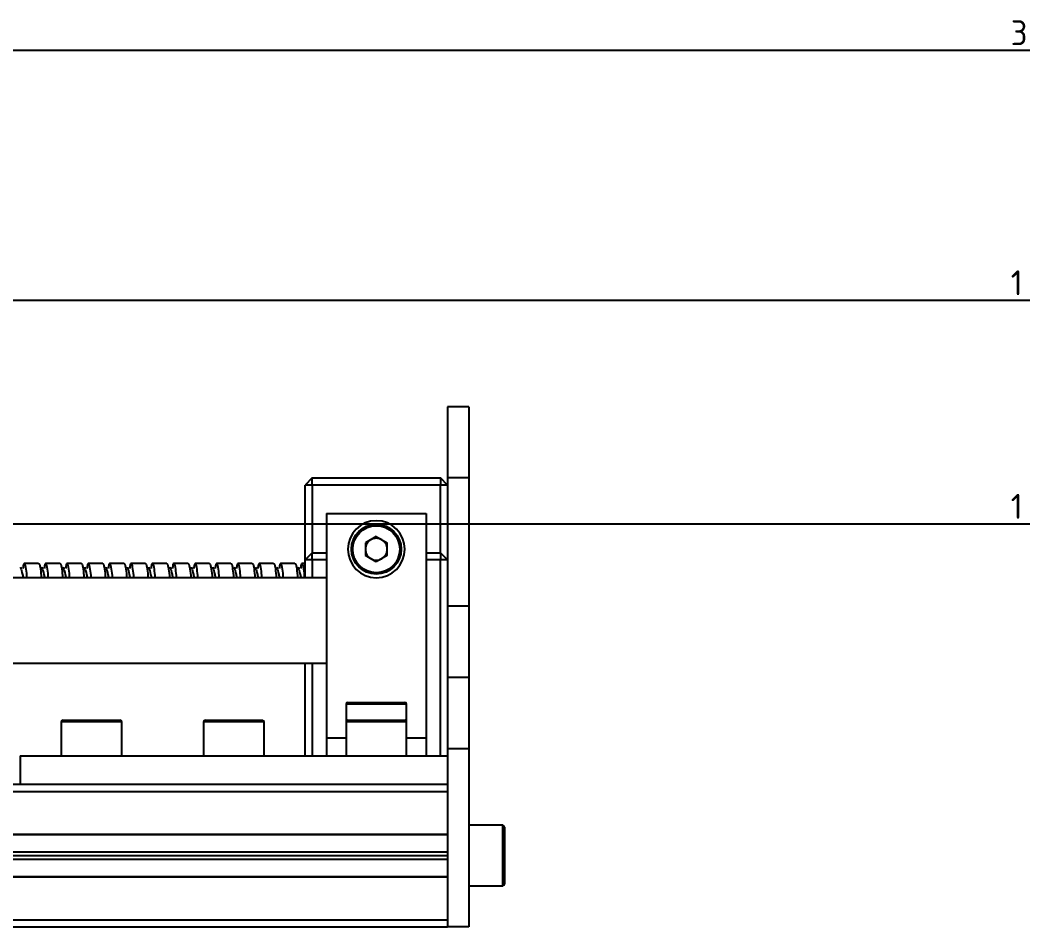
# Model space of a CAD drawing. Header units: millimetres. Extents: x -190 to 12889, y -227 to 3957.
# Drawn here: x 12056.1 to 12197.9, y 1142.4 to 1269.7 of the extents above; entities that cross this region are included whole.
import ezdxf
from ezdxf import colors
from ezdxf.entities.mleader import LeaderData, LeaderLine
from ezdxf.math import Vec2, Vec3

# ---------------------------------------------------------------- set-up
doc = ezdxf.new("R2010")
doc.units = ezdxf.units.MM
doc.header["$LTSCALE"] = 0.7
doc.layers.get('0').update_dxf_attribs({"color": 255})
doc.layers.add('DIM', color=94, linetype='Continuous', lineweight=25)
doc.styles.add('TCVN7824', font='tcvn+7284-2003r.ttf', dxfattribs={"height": 3.5})

# ---------------------------------------------------------------- blocks, each defined once
blk = doc.blocks.new('_Dot')
at = {"color": 0, "linetype": 'ByBlock', "lineweight": -2}
blk.add_line((-0.5, 0), (-1, 0), dxfattribs=at)
at = {"color": 0, "linetype": 'ByBlock', "const_width": 0.5}
blk.add_lwpolyline([(-0.25, 0, 1), (0.25, 0, 1)], format="xyb", close=True, dxfattribs=at)

msp = doc.modelspace()

# ---------------------------------------------------------------- linework, layer by layer
at = {"color": 7, "linetype": 'Continuous', "lineweight": 25}
for p, q in [((12119.0946, 1215.4288), (12116.0946, 1215.4288)), ((12116.0946, 1215.4288), (12116.0946, 1205.4288)), ((12119.0946, 1215.4288), (12119.0946, 1205.4288)), ((12097.0946, 1205.4288), (12096.0946, 1204.4288)), ((12097.0946, 1204.4288), (12097.0946, 1205.4288)), ((12097.0946, 1205.4288), (12115.0946, 1205.4288)), ((12115.0946, 1205.4288), (12115.0946, 1204.4288)), ((12116.0946, 1204.4288), (12115.0946, 1205.4288)), ((12119.0946, 1205.4288), (12116.0946, 1205.4288)), ((12116.0946, 1205.4288), (12116.0946, 1187.4288)), ((12119.0946, 1205.4288), (12119.0946, 1187.4288)), ((12097.0946, 1204.4288), (12096.0946, 1204.4288)), ((12096.0946, 1193.9288), (12096.0946, 1204.4288)), ((12115.0946, 1204.4288), (12097.0946, 1204.4288)), ((12097.0946, 1204.4288), (12097.0946, 1194.9288)), ((12115.0946, 1194.9288), (12115.0946, 1204.4288)), ((12116.0946, 1204.4288), (12115.0946, 1204.4288)), ((12099.0946, 1200.4288), (12113.0946, 1200.4288)), ((12099.0946, 1200.4288), (12099.0946, 1168.9288)), ((12113.0946, 1200.4288), (12113.0946, 1168.9288)), ((12106.0946, 1197.2019), (12104.5591, 1196.3153)), ((12106.0946, 1197.2019), (12107.6301, 1196.3153)), ((12104.5591, 1196.3153), (12104.5591, 1194.5423)), ((12107.6301, 1194.5423), (12107.6301, 1196.3153)), ((12097.0946, 1194.9288), (12096.0946, 1193.9288)), ((12097.0946, 1193.9288), (12097.0946, 1194.9288)), ((12097.0946, 1194.9288), (12099.0946, 1194.9288)), ((12106.0946, 1193.6558), (12104.5591, 1194.5423)), ((12107.6301, 1194.5423), (12106.0946, 1193.6558)), ((12113.0946, 1194.9288), (12115.0946, 1194.9288)), ((12115.0946, 1194.9288), (12115.0946, 1193.9288)), ((12116.0946, 1193.9288), (12115.0946, 1194.9288)), ((12056.1725, 1192.8273), (12056.1337, 1192.9276)), ((12058.6695, 1193.4288), (12056.6695, 1193.4288)), ((12059.1725, 1192.8273), (12059.1337, 1192.9276)), ((12061.6695, 1193.4288), (12059.6695, 1193.4288)), ((12062.1725, 1192.8273), (12062.1337, 1192.9276)), ((12064.6695, 1193.4288), (12062.6695, 1193.4288)), ((12065.1725, 1192.8273), (12065.1337, 1192.9276)), ((12067.6695, 1193.4288), (12065.6695, 1193.4288)), ((12068.1725, 1192.8273), (12068.1337, 1192.9276)), ((12070.6695, 1193.4288), (12068.6695, 1193.4288)), ((12071.1725, 1192.8273), (12071.1337, 1192.9276)), ((12073.6695, 1193.4288), (12071.6695, 1193.4288)), ((12074.1725, 1192.8273), (12074.1337, 1192.9276)), ((12076.6695, 1193.4288), (12074.6695, 1193.4288)), ((12077.1725, 1192.8273), (12077.1337, 1192.9276)), ((12079.6695, 1193.4288), (12077.6695, 1193.4288)), ((12080.1725, 1192.8273), (12080.1337, 1192.9276)), ((12082.6695, 1193.4288), (12080.6695, 1193.4288)), ((12083.1725, 1192.8273), (12083.1337, 1192.9276)), ((12085.6695, 1193.4288), (12083.6695, 1193.4288)), ((12086.1725, 1192.8273), (12086.1337, 1192.9276)), ((12088.6695, 1193.4288), (12086.6695, 1193.4288)), ((12089.1725, 1192.8273), (12089.1337, 1192.9276)), ((12091.6695, 1193.4288), (12089.6695, 1193.4288)), ((12092.1725, 1192.8273), (12092.1337, 1192.9276)), ((12094.6695, 1193.4288), (12092.6695, 1193.4288)), ((12095.1725, 1192.8273), (12095.1337, 1192.9276)), ((12096.0946, 1193.4288), (12095.6695, 1193.4288)), ((12097.0946, 1193.9288), (12096.0946, 1193.9288)), ((12096.0946, 1191.4288), (12096.0946, 1193.9288)), ((12099.0946, 1193.9288), (12097.0946, 1193.9288)), ((12097.0946, 1193.9288), (12097.0946, 1191.4288)), ((12115.0946, 1193.9288), (12113.0946, 1193.9288)), ((12115.0946, 1166.4288), (12115.0946, 1193.9288)), ((12116.0946, 1193.9288), (12115.0946, 1193.9288)), ((12099.0946, 1191.4288), (11946.0946, 1191.4288)), ((12119.0946, 1187.4288), (12116.0946, 1187.4288)), ((12116.0946, 1187.4288), (12116.0946, 1177.4288)), ((12119.0946, 1187.4288), (12119.0946, 1177.4288)), ((11946.0946, 1179.4288), (12099.0946, 1179.4288)), ((12096.0946, 1166.4288), (12096.0946, 1179.4288)), ((12097.0946, 1179.4288), (12097.0946, 1166.4288)), ((12119.0946, 1177.4288), (12116.0946, 1177.4288)), ((12116.0946, 1177.4288), (12116.0946, 1167.4288)), ((12119.0946, 1177.4288), (12119.0946, 1167.4288)), ((12101.8446, 1173.6788), (12101.8446, 1171.1788)), ((12102.0946, 1173.9288), (12110.0946, 1173.9288)), ((12110.3446, 1171.1788), (12110.3446, 1173.6788)), ((12062.0946, 1171.4288), (12070.0946, 1171.4288)), ((12082.0946, 1171.4288), (12090.0946, 1171.4288)), ((12102.0946, 1171.4288), (12110.0946, 1171.4288)), ((12061.8446, 1171.1788), (12061.8446, 1166.4288)), ((12070.3446, 1166.4288), (12070.3446, 1171.1788)), ((12081.8446, 1171.1788), (12081.8446, 1166.4288)), ((12090.3446, 1166.4288), (12090.3446, 1171.1788)), ((12101.8446, 1171.1788), (12101.8446, 1166.4288)), ((12110.3446, 1166.4288), (12110.3446, 1171.1788)), ((12099.0946, 1168.9288), (12099.0946, 1166.4288)), ((12099.0946, 1168.9288), (12101.8446, 1168.9288)), ((12110.3446, 1168.9288), (12113.0946, 1168.9288)), ((12113.0946, 1168.9288), (12113.0946, 1166.4288)), ((12119.0946, 1167.4288), (12116.0946, 1167.4288)), ((12116.0946, 1167.4288), (12116.0946, 1166.4288)), ((12119.0946, 1167.4288), (12119.0946, 1142.4288)), ((12056.0946, 1166.4288), (12116.0946, 1166.4288)), ((12056.0946, 1166.4288), (12056.0946, 1162.4288)), ((12116.0946, 1166.4288), (12116.0946, 1162.4288)), ((11946.0946, 1162.4288), (12056.0946, 1162.4288)), ((12056.0946, 1162.4288), (12116.0946, 1162.4288)), ((12116.0946, 1162.4288), (12116.0946, 1162.2948)), ((12116.0946, 1162.2948), (12116.0946, 1161.4288)), ((12116.0946, 1161.4288), (12116.0946, 1155.4288)), ((12123.8446, 1156.6788), (12119.0946, 1156.6788)), ((12124.0946, 1156.4288), (12124.0946, 1148.4288)), ((11946.0946, 1155.4288), (12116.0946, 1155.4288)), ((11946.0946, 1155.3681), (12116.0946, 1155.3681)), ((12116.0946, 1155.4288), (12116.0946, 1149.4288)), ((11946.0946, 1152.9484), (12116.0946, 1152.9484)), ((11946.0946, 1152.4288), (12116.0946, 1152.4288)), ((11946.0946, 1151.9092), (12116.0946, 1151.9092)), ((11946.0946, 1149.4895), (12116.0946, 1149.4895)), ((11946.0946, 1149.4288), (12116.0946, 1149.4288)), ((12116.0946, 1149.4288), (12116.0946, 1143.4288)), ((12119.0946, 1148.1788), (12123.8446, 1148.1788)), ((12116.0946, 1143.4288), (12116.0946, 1142.5628)), ((11946.0946, 1142.4288), (12116.0946, 1142.4288)), ((12116.0946, 1142.5628), (12116.0946, 1142.4288)), ((12119.0946, 1142.4288), (12116.0946, 1142.4288))]:
    msp.add_line(p, q, dxfattribs=at)
at = {"color": 8, "linetype": 'Continuous', "lineweight": 25}
for p, q in [((12110.3446, 1173.6788), (12101.8446, 1173.6788)), ((12070.3446, 1171.1788), (12061.8446, 1171.1788)), ((12090.3446, 1171.1788), (12081.8446, 1171.1788)), ((12110.3446, 1171.1788), (12101.8446, 1171.1788)), ((11946.0946, 1161.4288), (12116.0946, 1161.4288)), ((12123.8446, 1148.1788), (12123.8446, 1156.6788)), ((11946.0946, 1143.4288), (12116.0946, 1143.4288))]:
    msp.add_line(p, q, dxfattribs=at)
at = {"color": 7, "linetype": 'Continuous', "lineweight": 25}
for radius in [3.5, 3.3]:
    msp.add_circle((12106.0946, 1195.4288), radius, dxfattribs=at)
for centre, radius, start, end in [((12106.0946, 1195.4288), 4, 0, 180), ((12106.0946, 1195.4288), 1.5355, 60, 120), ((12106.0946, 1195.4288), 4, 180, 0), ((12106.0946, 1195.4288), 1.5355, 120, 180), ((12106.0946, 1195.4288), 1.5355, 180, 240), ((12106.0946, 1195.4288), 1.5355, 0, 60), ((12106.0946, 1195.4288), 1.5355, 300, 0), ((12106.0946, 1195.4288), 1.5355, 240, 300), ((12102.0946, 1173.6788), 0.25, 90, 180), ((12110.0946, 1173.6788), 0.25, 0, 90), ((12062.0946, 1171.1788), 0.25, 90, 180), ((12070.0946, 1171.1788), 0.25, 0, 90), ((12082.0946, 1171.1788), 0.25, 90, 180), ((12090.0946, 1171.1788), 0.25, 0, 90), ((12102.0946, 1171.1788), 0.25, 90, 180), ((12110.0946, 1171.1788), 0.25, 0, 90), ((12123.8446, 1156.4288), 0.25, 0, 90), ((12123.8446, 1148.4288), 0.25, 270, 0)]:
    msp.add_arc(centre, radius, start, end, dxfattribs=at)
for points, knots in [([(12056.145, 1192.8849), (12056.151, 1192.8612), (12056.1677, 1192.7962), (12056.3279, 1192.2014), (12056.4674, 1191.5773), (12056.5006, 1191.4288)], [0, 0, 0, 0, 0.30395075, 0.83443922, 1, 1, 1, 1]), ([(12057.0622, 1191.4288), (12057.0144, 1191.864), (12056.9052, 1192.8585), (12056.7391, 1193.4925), (12056.569, 1193.4882), (12056.482, 1192.9179), (12056.4548, 1192.7392)], [0, 0, 0, 0, 0.23771961, 0.54330696, 0.85698063, 1, 1, 1, 1]), ([(12058.6695, 1193.322), (12058.6919, 1193.3507), (12058.7792, 1193.4624), (12058.9052, 1192.8265), (12059.0144, 1191.8542), (12059.0622, 1191.4288)], [0, 0, 0, 0, 0.16279149, 0.63368611, 1, 1, 1, 1]), ([(12059.145, 1192.8849), (12059.151, 1192.8612), (12059.1677, 1192.7962), (12059.3279, 1192.2014), (12059.4674, 1191.5773), (12059.5006, 1191.4288)], [0, 0, 0, 0, 0.30395075, 0.83443922, 1, 1, 1, 1]), ([(12060.0622, 1191.4288), (12060.0144, 1191.8639), (12059.9052, 1192.8583), (12059.7391, 1193.4938), (12059.5674, 1193.4842), (12059.4789, 1192.9019), (12059.4502, 1192.7128)], [0, 0, 0, 0, 0.23586153, 0.53906033, 0.85028224, 1, 1, 1, 1]), ([(12061.6695, 1193.322), (12061.6919, 1193.3507), (12061.7792, 1193.4624), (12061.9052, 1192.8265), (12062.0144, 1191.8542), (12062.0622, 1191.4288)], [0, 0, 0, 0, 0.16279149, 0.63368611, 1, 1, 1, 1]), ([(12062.145, 1192.8849), (12062.151, 1192.8612), (12062.1677, 1192.7962), (12062.3279, 1192.2014), (12062.4674, 1191.5773), (12062.5006, 1191.4288)], [0, 0, 0, 0, 0.303950753, 0.834439217, 1, 1, 1, 1]), ([(12063.0622, 1191.4288), (12063.0144, 1191.864), (12062.9052, 1192.8585), (12062.7391, 1193.4925), (12062.569, 1193.4882), (12062.482, 1192.9179), (12062.4548, 1192.7392)], [0, 0, 0, 0, 0.23771961, 0.54330696, 0.85698063, 1, 1, 1, 1]), ([(12064.6695, 1193.322), (12064.6919, 1193.3507), (12064.7792, 1193.4624), (12064.9052, 1192.8265), (12065.0144, 1191.8542), (12065.0622, 1191.4288)], [0, 0, 0, 0, 0.16279149, 0.63368611, 1, 1, 1, 1]), ([(12065.145, 1192.8849), (12065.151, 1192.8612), (12065.1677, 1192.7962), (12065.3279, 1192.2014), (12065.4674, 1191.5773), (12065.5006, 1191.4288)], [0, 0, 0, 0, 0.30395075, 0.83443922, 1, 1, 1, 1]), ([(12066.0622, 1191.4288), (12066.0144, 1191.864), (12065.9052, 1192.8585), (12065.7391, 1193.4925), (12065.569, 1193.4882), (12065.482, 1192.9179), (12065.4548, 1192.7392)], [0, 0, 0, 0, 0.23771961, 0.54330696, 0.85698063, 1, 1, 1, 1]), ([(12067.6695, 1193.322), (12067.6919, 1193.3507), (12067.7792, 1193.4624), (12067.9052, 1192.8265), (12068.0144, 1191.8542), (12068.0622, 1191.4288)], [0, 0, 0, 0, 0.16279149, 0.63368611, 1, 1, 1, 1]), ([(12068.145, 1192.8849), (12068.151, 1192.8612), (12068.1677, 1192.7962), (12068.3279, 1192.2014), (12068.4674, 1191.5773), (12068.5006, 1191.4288)], [0, 0, 0, 0, 0.30395075, 0.83443922, 1, 1, 1, 1]), ([(12069.0622, 1191.4288), (12069.0144, 1191.864), (12068.9052, 1192.8585), (12068.7391, 1193.4925), (12068.569, 1193.4882), (12068.482, 1192.9179), (12068.4548, 1192.7392)], [0, 0, 0, 0, 0.237719613, 0.543306957, 0.856980627, 1, 1, 1, 1]), ([(12070.6695, 1193.322), (12070.6919, 1193.3507), (12070.7792, 1193.4624), (12070.9052, 1192.8265), (12071.0144, 1191.8542), (12071.0622, 1191.4288)], [0, 0, 0, 0, 0.16279149, 0.63368611, 1, 1, 1, 1]), ([(12071.145, 1192.8849), (12071.151, 1192.8612), (12071.1677, 1192.7962), (12071.3279, 1192.2014), (12071.4674, 1191.5773), (12071.5006, 1191.4288)], [0, 0, 0, 0, 0.303950753, 0.834439217, 1, 1, 1, 1]), ([(12072.0622, 1191.4288), (12072.0144, 1191.864), (12071.9052, 1192.8585), (12071.7391, 1193.4925), (12071.569, 1193.4882), (12071.482, 1192.9179), (12071.4548, 1192.7392)], [0, 0, 0, 0, 0.23771961, 0.54330696, 0.85698063, 1, 1, 1, 1]), ([(12073.6695, 1193.322), (12073.6919, 1193.3507), (12073.7792, 1193.4624), (12073.9052, 1192.8265), (12074.0144, 1191.8542), (12074.0622, 1191.4288)], [0, 0, 0, 0, 0.16279149, 0.63368611, 1, 1, 1, 1]), ([(12074.145, 1192.8849), (12074.151, 1192.8612), (12074.1677, 1192.7962), (12074.3279, 1192.2014), (12074.4674, 1191.5773), (12074.5006, 1191.4288)], [0, 0, 0, 0, 0.303950753, 0.834439217, 1, 1, 1, 1]), ([(12075.0622, 1191.4288), (12075.0144, 1191.864), (12074.9052, 1192.8585), (12074.7391, 1193.4925), (12074.569, 1193.4882), (12074.482, 1192.9179), (12074.4548, 1192.7392)], [0, 0, 0, 0, 0.237719613, 0.543306957, 0.856980627, 1, 1, 1, 1]), ([(12076.6695, 1193.322), (12076.6919, 1193.3507), (12076.7792, 1193.4624), (12076.9052, 1192.8265), (12077.0144, 1191.8542), (12077.0622, 1191.4288)], [0, 0, 0, 0, 0.16279149, 0.63368611, 1, 1, 1, 1]), ([(12077.145, 1192.8849), (12077.151, 1192.8612), (12077.1677, 1192.7962), (12077.3279, 1192.2014), (12077.4674, 1191.5773), (12077.5006, 1191.4288)], [0, 0, 0, 0, 0.30395075, 0.83443922, 1, 1, 1, 1]), ([(12078.0622, 1191.4288), (12078.0144, 1191.864), (12077.9052, 1192.8585), (12077.7391, 1193.4925), (12077.569, 1193.4882), (12077.482, 1192.9179), (12077.4548, 1192.7392)], [0, 0, 0, 0, 0.23771961, 0.54330696, 0.85698063, 1, 1, 1, 1]), ([(12079.6695, 1193.322), (12079.6919, 1193.3507), (12079.7792, 1193.4624), (12079.9052, 1192.8265), (12080.0144, 1191.8542), (12080.0622, 1191.4288)], [0, 0, 0, 0, 0.16279149, 0.63368611, 1, 1, 1, 1]), ([(12080.145, 1192.8849), (12080.151, 1192.8612), (12080.1677, 1192.7962), (12080.3279, 1192.2014), (12080.4674, 1191.5773), (12080.5006, 1191.4288)], [0, 0, 0, 0, 0.30395075, 0.83443922, 1, 1, 1, 1]), ([(12081.0622, 1191.4288), (12081.0144, 1191.864), (12080.9052, 1192.8585), (12080.7391, 1193.4925), (12080.569, 1193.4882), (12080.482, 1192.9179), (12080.4548, 1192.7392)], [0, 0, 0, 0, 0.23771961, 0.54330696, 0.85698063, 1, 1, 1, 1]), ([(12082.6695, 1193.322), (12082.6919, 1193.3507), (12082.7792, 1193.4624), (12082.9052, 1192.8265), (12083.0144, 1191.8542), (12083.0622, 1191.4288)], [0, 0, 0, 0, 0.16279149, 0.63368611, 1, 1, 1, 1]), ([(12083.145, 1192.8849), (12083.151, 1192.8612), (12083.1677, 1192.7962), (12083.3279, 1192.2014), (12083.4674, 1191.5773), (12083.5006, 1191.4288)], [0, 0, 0, 0, 0.30395075, 0.83443922, 1, 1, 1, 1]), ([(12084.0622, 1191.4288), (12084.0144, 1191.864), (12083.9052, 1192.8585), (12083.7391, 1193.4925), (12083.569, 1193.4882), (12083.482, 1192.9179), (12083.4548, 1192.7392)], [0, 0, 0, 0, 0.23771961, 0.54330696, 0.85698063, 1, 1, 1, 1]), ([(12085.6695, 1193.322), (12085.6919, 1193.3507), (12085.7792, 1193.4624), (12085.9052, 1192.8265), (12086.0144, 1191.8542), (12086.0622, 1191.4288)], [0, 0, 0, 0, 0.16279149, 0.63368611, 1, 1, 1, 1]), ([(12086.145, 1192.8849), (12086.151, 1192.8612), (12086.1677, 1192.7962), (12086.3279, 1192.2014), (12086.4674, 1191.5773), (12086.5006, 1191.4288)], [0, 0, 0, 0, 0.30395075, 0.83443922, 1, 1, 1, 1]), ([(12087.0622, 1191.4288), (12087.0144, 1191.864), (12086.9052, 1192.8585), (12086.7391, 1193.4925), (12086.569, 1193.4882), (12086.482, 1192.9179), (12086.4548, 1192.7392)], [0, 0, 0, 0, 0.237719613, 0.543306957, 0.856980627, 1, 1, 1, 1]), ([(12088.6695, 1193.322), (12088.6919, 1193.3507), (12088.7792, 1193.4624), (12088.9052, 1192.8265), (12089.0144, 1191.8542), (12089.0622, 1191.4288)], [0, 0, 0, 0, 0.16279149, 0.63368611, 1, 1, 1, 1]), ([(12089.145, 1192.8849), (12089.151, 1192.8612), (12089.1677, 1192.7962), (12089.3279, 1192.2014), (12089.4674, 1191.5773), (12089.5006, 1191.4288)], [0, 0, 0, 0, 0.30395075, 0.83443922, 1, 1, 1, 1]), ([(12090.0622, 1191.4288), (12090.0144, 1191.864), (12089.9052, 1192.8585), (12089.7391, 1193.4925), (12089.569, 1193.4882), (12089.482, 1192.9179), (12089.4548, 1192.7392)], [0, 0, 0, 0, 0.23771961, 0.54330696, 0.85698063, 1, 1, 1, 1]), ([(12091.6695, 1193.322), (12091.6919, 1193.3507), (12091.7792, 1193.4624), (12091.9052, 1192.8265), (12092.0144, 1191.8542), (12092.0622, 1191.4288)], [0, 0, 0, 0, 0.16279149, 0.63368611, 1, 1, 1, 1]), ([(12092.145, 1192.8849), (12092.151, 1192.8612), (12092.1677, 1192.7962), (12092.3279, 1192.2014), (12092.4674, 1191.5773), (12092.5006, 1191.4288)], [0, 0, 0, 0, 0.303950753, 0.834439217, 1, 1, 1, 1]), ([(12093.0622, 1191.4288), (12093.0144, 1191.864), (12092.9052, 1192.8585), (12092.7391, 1193.4925), (12092.569, 1193.4882), (12092.482, 1192.9179), (12092.4548, 1192.7392)], [0, 0, 0, 0, 0.23771961, 0.54330696, 0.85698063, 1, 1, 1, 1]), ([(12094.6695, 1193.322), (12094.6919, 1193.3507), (12094.7792, 1193.4624), (12094.9052, 1192.8265), (12095.0144, 1191.8542), (12095.0622, 1191.4288)], [0, 0, 0, 0, 0.16279149, 0.63368611, 1, 1, 1, 1]), ([(12095.145, 1192.8849), (12095.151, 1192.8612), (12095.1677, 1192.7962), (12095.3279, 1192.2014), (12095.4674, 1191.5773), (12095.5006, 1191.4288)], [0, 0, 0, 0, 0.30395075, 0.83443922, 1, 1, 1, 1]), ([(12096.0622, 1191.4288), (12096.0144, 1191.864), (12095.9052, 1192.8585), (12095.7391, 1193.4925), (12095.569, 1193.4882), (12095.482, 1192.9179), (12095.4548, 1192.7392)], [0, 0, 0, 0, 0.237719613, 0.543306957, 0.856980627, 1, 1, 1, 1])]:
    msp.add_open_spline(points, degree=3, knots=knots, dxfattribs=at)

# ---------------------------------------------------------------- leaders
at = {"layer": 'DIM', "ltscale": 0.2}
ml = msp.add_multileader_mtext('Standard', dxfattribs=at)
ml.set_content('3', color=256, style='TCVN7824')
ml.set_leader_properties(color=256)
ml.set_arrow_properties(name='DOT')
ml.build(insert=Vec2(0, 0))
ml.multileader.update_dxf_attribs({"text_left_attachment_type": 6, "text_right_attachment_type": 6, "dogleg_length": 0.36, "arrow_head_size": 5})
ctx = ml.context
ctx.base_point, ctx.char_height, ctx.arrow_head_size, ctx.plane_origin = Vec3(12193.202, 1265.4671), 3.5, 5, Vec3(11978.9201, 1265.4671)
ctx.left_attachment, ctx.right_attachment = 6, 6
notes = []
notes.append((ctx, [(0, (1, 1, 0), (12192.842, 1265.4671), (1, 0), 0.36, [(0, [(11978.9201, 1265.4671)], 0, [])])]))
ctx.mtext.insert, ctx.mtext.flow_direction = Vec3(12195.202, 1269.6671), 5
ml = msp.add_multileader_mtext('Standard', dxfattribs=at)
ml.set_content('1', color=256, style='TCVN7824')
ml.set_leader_properties(color=256)
ml.set_arrow_properties(name='DOT')
ml.build(insert=Vec2(0, 0))
ml.multileader.update_dxf_attribs({"text_left_attachment_type": 6, "text_right_attachment_type": 6, "dogleg_length": 0.36, "arrow_head_size": 5})
ctx = ml.context
ctx.base_point, ctx.char_height, ctx.arrow_head_size, ctx.plane_origin = Vec3(12193.202, 1230.3704), 3.5, 5, Vec3(12005.5443, 1230.3704)
ctx.left_attachment, ctx.right_attachment = 6, 6
notes.append((ctx, [(0, (1, 1, 0), (12192.842, 1230.3704), (1, 0), 0.36, [(0, [(12005.5443, 1230.3704)], 0, [])])]))
ctx.mtext.insert, ctx.mtext.flow_direction = Vec3(12195.202, 1234.5704), 5
ml = msp.add_multileader_mtext('Standard', dxfattribs=at)
ml.set_content('1', color=256, style='TCVN7824')
ml.set_leader_properties(color=256)
ml.set_arrow_properties(name='DOT')
ml.build(insert=Vec2(0, 0))
ml.multileader.update_dxf_attribs({"text_left_attachment_type": 6, "text_right_attachment_type": 6, "dogleg_length": 0.36, "arrow_head_size": 5})
ctx = ml.context
ctx.base_point, ctx.char_height, ctx.arrow_head_size, ctx.plane_origin = Vec3(12193.202, 1198.9978), 3.5, 5, Vec3(11979.5582, 1198.9978)
ctx.left_attachment, ctx.right_attachment = 6, 6
notes.append((ctx, [(0, (1, 1, 0), (12192.842, 1198.9978), (1, 0), 0.36, [(0, [(11979.5582, 1198.9978)], 0, [])])]))
ctx.mtext.insert, ctx.mtext.flow_direction = Vec3(12195.202, 1203.1978), 5
for ctx, leaders in notes:
    for number, flags, end, landing, length, lines in leaders:
        leader = LeaderData()
        leader.index, (leader.has_last_leader_line, leader.has_dogleg_vector, leader.attachment_direction) = number, flags
        leader.last_leader_point, leader.dogleg_vector, leader.dogleg_length = Vec3(end), Vec3(landing), length
        for number, points, colour, breaks in lines:
            line = LeaderLine()
            line.index, line.vertices, line.color, line.breaks = number, Vec3.list(points), colors.encode_raw_color(colour), breaks
            leader.lines.append(line)
        ctx.leaders.append(leader)

doc.saveas('drawing.dxf')
